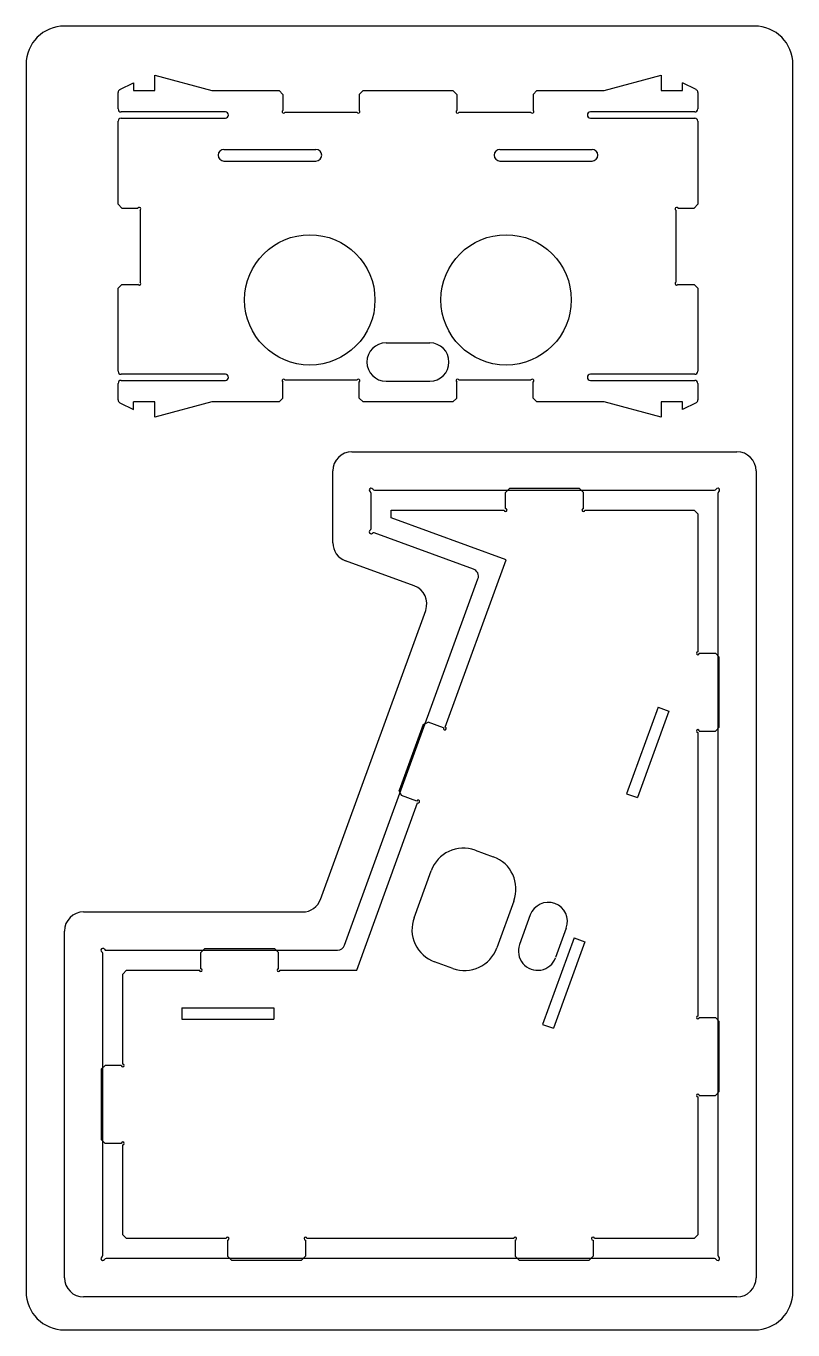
# Model space of a CAD drawing. Header units: millimetres. Extents: x 0 to 201, y 0 to 341.
# Drawn here: x 101 to 201, y 0 to 170 of the extents above; entities that cross this region are included whole.
import ezdxf

# ---------------------------------------------------------------- set-up
doc = ezdxf.new("R2010")
doc.units = ezdxf.units.MM
for name, color, linetype in [('Shape2DView003', 7, 'CONTINUOUS'), ('Shape2DView005', 7, 'CONTINUOUS'), ('Shape2DView012', 7, 'CONTINUOUS'), ('Sketch', 7, 'CONTINUOUS')]:
    doc.layers.add(name, color=color, linetype=linetype)

msp = doc.modelspace()

# ---------------------------------------------------------------- linework, layer by layer
at = {"layer": 'Shape2DView003'}
for p, q in [((143.5, 114.5), (193.7, 114.5)), ((141, 102.63), (141, 112)), ((196.2, 112), (196.2, 6.8)), ((146, 104.49), (146, 109.07)), ((146.43, 109.5), (190.77, 109.5)), ((191.2, 109.07), (191.2, 9.73)), ((159.33, 99.21), (146.41, 103.91)), ((151.61, 97.02), (142.64, 100.28)), ((142.54, 50.16), (159.93, 97.93)), ((139.4, 56.14), (153.11, 93.81)), ((108.5, 54.5), (137.05, 54.5)), ((106, 6.8), (106, 52)), ((111.43, 49.5), (141.6, 49.5)), ((111, 9.73), (111, 49.07)), ((190.77, 9.3), (111.43, 9.3)), ((193.7, 4.3), (108.5, 4.3))]:
    msp.add_line(p, q, dxfattribs=at)
for centre, radius, start, end in [((143.5, 112), 2.5, 90, 180), ((193.7, 112), 2.5, 0, 90), ((146, 109.5), 0.25, 30, -120), ((145.75, 109.07), 0.25, 0, 60), ((146.43, 109.75), 0.25, -150, -90), ((190.77, 109.75), 0.25, -90, -30), ((191.2, 109.5), 0.25, -60, 150), ((191.45, 109.07), 0.25, 120, 180), ((146, 104.06), 0.25, 120, -50), ((145.75, 104.49), 0.25, -60, 0), ((146.32, 103.68), 0.25, 70, 130), ((143.5, 102.63), 2.5, 180, -110), ((158.99, 98.27), 1, -20, 70), ((150.76, 94.67), 2.5, -20, 70), ((137.05, 57), 2.5, -90, -20), ((108.5, 52), 2.5, 90, 180), ((111, 49.5), 0.25, 30, -120), ((111.43, 49.75), 0.25, -150, -90), ((141.6, 50.5), 1, -90, -20), ((110.75, 49.07), 0.25, 0, 60), ((111, 9.3), 0.25, 120, -30), ((110.75, 9.73), 0.25, -60, 0), ((111.43, 9.05), 0.25, 90, 150), ((190.77, 9.05), 0.25, 30, 90), ((191.2, 9.3), 0.25, -150, 60), ((191.45, 9.73), 0.25, 180, -120), ((108.5, 6.8), 2.5, -180, -90), ((193.7, 6.8), 2.5, -90, 0)]:
    msp.add_arc(centre, radius, start, end, dxfattribs=at)
at = {"layer": 'Shape2DView005'}
for p, q in [((163.53, 109.2), (164.03, 109.7)), ((163.53, 107.09), (163.53, 109.2)), ((173.18, 109.7), (164.03, 109.7)), ((173.18, 109.7), (173.68, 109.2)), ((173.68, 107.09), (173.68, 109.2)), ((148.6, 105.88), (148.6, 106.9)), ((148.6, 106.9), (163.34, 106.9)), ((163.6, 100.42), (148.6, 105.88)), ((173.86, 106.9), (188.1, 106.9)), ((188.1, 106.9), (188.6, 106.4)), ((188.6, 106.4), (188.6, 88.41)), ((155.66, 78.61), (163.6, 100.42)), ((188.79, 88.22), (190.9, 88.22)), ((190.9, 88.22), (191.4, 87.72)), ((191.4, 78.58), (191.4, 87.72)), ((183.41, 81.19), (179.3, 69.91)), ((184.82, 80.67), (180.72, 69.4)), ((183.41, 81.19), (184.82, 80.67)), ((152.79, 78.92), (149.66, 70.32)), ((152.79, 78.92), (153.43, 79.22)), ((155.42, 78.49), (153.43, 79.22)), ((191.4, 78.58), (190.9, 78.08)), ((188.6, 77.89), (188.6, 40.91)), ((188.79, 78.08), (190.9, 78.08)), ((149.96, 69.68), (149.66, 70.32)), ((179.3, 69.91), (180.72, 69.4)), ((144.12, 46.9), (152.06, 68.72)), ((151.95, 68.96), (149.96, 69.68)), ((159.58, 62.55), (161.93, 61.69)), ((151.59, 53.75), (153.81, 59.86)), ((164.62, 55.92), (162.4, 49.82)), ((166.75, 54.1), (165.35, 50.25)), ((172.46, 51.12), (168.36, 39.84)), ((171.45, 52.39), (170.05, 48.54)), ((172.46, 51.12), (173.88, 50.6)), ((123.78, 49.2), (124.28, 49.7)), ((133.43, 49.7), (124.28, 49.7)), ((133.43, 49.7), (133.93, 49.2)), ((173.88, 50.6), (169.78, 39.33)), ((123.78, 47.09), (123.78, 49.2)), ((133.93, 47.09), (133.93, 49.2)), ((156.63, 47.13), (154.28, 47.98)), ((113.6, 46.4), (114.1, 46.9)), ((113.6, 34.66), (113.6, 46.4)), ((114.1, 46.9), (123.6, 46.9)), ((134.12, 46.9), (144.12, 46.9)), ((121.3, 42.01), (121.3, 40.5)), ((121.3, 42.01), (133.3, 42.01)), ((133.3, 42.01), (133.3, 40.5)), ((121.3, 40.5), (133.3, 40.5)), ((168.36, 39.84), (169.78, 39.33)), ((188.79, 40.73), (190.9, 40.73)), ((190.9, 40.73), (191.4, 40.23)), ((191.4, 31.07), (191.4, 40.23)), ((110.8, 33.98), (111.3, 34.48)), ((113.41, 34.48), (111.3, 34.48)), ((110.8, 33.98), (110.8, 24.82)), ((191.4, 31.07), (190.9, 30.57)), ((188.6, 30.39), (188.6, 12.4)), ((188.79, 30.57), (190.9, 30.57)), ((111.3, 24.32), (110.8, 24.82)), ((113.41, 24.32), (111.3, 24.32)), ((113.6, 12.4), (113.6, 24.14)), ((114.1, 11.9), (113.6, 12.4)), ((127.09, 11.9), (114.1, 11.9)), ((164.59, 11.9), (137.61, 11.9)), ((188.1, 11.9), (175.11, 11.9)), ((188.6, 12.4), (188.1, 11.9)), ((127.28, 11.71), (127.28, 9.6)), ((137.43, 11.71), (137.43, 9.6)), ((164.78, 11.71), (164.78, 9.6)), ((174.93, 11.71), (174.93, 9.6)), ((127.78, 9.1), (127.28, 9.6)), ((127.78, 9.1), (136.93, 9.1)), ((137.43, 9.6), (136.93, 9.1)), ((165.28, 9.1), (164.78, 9.6)), ((165.28, 9.1), (174.43, 9.1)), ((174.93, 9.6), (174.43, 9.1))]:
    msp.add_line(p, q, dxfattribs=at)
for centre, radius, start, end in [((163.53, 106.9), 0.187, 180, 0), ((163.53, 106.9), 0.187, 0, 90), ((173.68, 106.9), 0.187, 90, 180), ((173.68, 106.9), 0.187, 180, 0), ((188.6, 88.22), 0.187, 90, -90), ((188.6, 88.22), 0.187, -90, 0), ((155.6, 78.43), 0.187, 160, -110), ((155.6, 78.43), 0.187, -110, 70), ((188.6, 78.08), 0.187, 90, -90), ((188.6, 78.08), 0.187, 0, 90), ((152.12, 68.89), 0.187, 70, 160), ((152.12, 68.89), 0.187, -110, 70), ((158.04, 58.32), 4.5, 70, 160), ((160.39, 57.46), 4.5, -20, 70), ((169.1, 53.25), 2.5, -20, 160), ((155.82, 52.21), 4.5, 160, -110), ((158.17, 51.36), 4.5, -110, -20), ((167.7, 49.39), 2.5, 160, -20), ((123.78, 46.9), 0.187, 180, 0), ((123.78, 46.9), 0.187, 0, 90), ((133.93, 46.9), 0.187, 90, 180), ((133.93, 46.9), 0.187, 180, 0), ((188.6, 40.73), 0.187, 90, -90), ((188.6, 40.73), 0.187, -90, 0), ((113.6, 34.48), 0.187, 180, -90), ((113.6, 34.48), 0.187, -90, 90), ((188.6, 30.57), 0.187, 90, -90), ((188.6, 30.57), 0.187, 0, 90), ((113.6, 24.32), 0.187, 90, 180), ((113.6, 24.32), 0.187, -90, 90), ((127.28, 11.9), 0.187, 0, 180), ((127.28, 11.9), 0.187, -90, 0), ((137.43, 11.9), 0.187, 0, 180), ((137.43, 11.9), 0.187, 180, -90), ((164.78, 11.9), 0.187, 0, -180), ((164.78, 11.9), 0.187, -90, 0), ((174.93, 11.9), 0.187, 0, -180), ((174.93, 11.9), 0.187, -180, -90)]:
    msp.add_arc(centre, radius, start, end, dxfattribs=at)
at = {"layer": 'Shape2DView012'}
for p, q in [((117.8, 161.6), (117.8, 163.6)), ((117.8, 163.6), (125.21, 161.61)), ((176.39, 161.61), (183.8, 163.6)), ((183.8, 163.6), (183.8, 161.6)), ((113.22, 161.71), (115, 162.6)), ((115, 162.6), (115, 161.6)), ((115, 161.6), (117.8, 161.6)), ((125.32, 161.6), (133.99, 161.6)), ((134.49, 161.1), (133.99, 161.6)), ((144.94, 161.6), (144.44, 161.1)), ((144.94, 161.6), (156.66, 161.6)), ((157.16, 161.1), (156.66, 161.6)), ((167.62, 161.6), (167.12, 161.1)), ((167.62, 161.6), (176.28, 161.6)), ((183.8, 161.6), (186.6, 161.6)), ((188.38, 161.71), (186.6, 162.6)), ((186.6, 161.6), (186.6, 162.6)), ((113, 159.2), (113, 161.35)), ((134.49, 161.1), (134.49, 159.01)), ((144.44, 161.1), (144.44, 159.01)), ((157.16, 161.1), (157.16, 159.01)), ((167.12, 161.1), (167.12, 159.01)), ((188.6, 161.35), (188.6, 159.2)), ((127, 158.8), (113.4, 158.8)), ((144.16, 158.74), (134.76, 158.74)), ((166.84, 158.74), (157.44, 158.74)), ((188.2, 158.8), (174.6, 158.8)), ((113, 146.78), (113, 157.6)), ((113.4, 158), (127, 158)), ((174.6, 158), (188.2, 158)), ((188.6, 157.6), (188.6, 146.78)), ((126.8, 153.91), (138.8, 153.91)), ((162.8, 153.91), (174.8, 153.91)), ((126.8, 152.4), (138.8, 152.4)), ((162.8, 152.4), (174.8, 152.4)), ((113, 146.78), (113.5, 146.28)), ((113.5, 146.28), (115.59, 146.28)), ((186.01, 146.28), (188.1, 146.28)), ((188.1, 146.28), (188.6, 146.78)), ((115.86, 146), (115.86, 136.6)), ((185.74, 146), (185.74, 136.6)), ((113.5, 136.32), (113, 135.82)), ((113.5, 136.32), (115.59, 136.32)), ((186.01, 136.32), (188.1, 136.32)), ((188.6, 135.82), (188.1, 136.32)), ((113, 125), (113, 135.82)), ((188.6, 135.82), (188.6, 125)), ((147.95, 128.7), (153.65, 128.7)), ((127, 124.6), (113.4, 124.6)), ((188.2, 124.6), (174.6, 124.6)), ((113, 121.25), (113, 123.4)), ((113.4, 123.8), (127, 123.8)), ((134.49, 121.5), (134.49, 123.59)), ((134.76, 123.86), (144.16, 123.86)), ((144.44, 121.5), (144.44, 123.59)), ((147.95, 123.7), (153.65, 123.7)), ((157.16, 121.5), (157.16, 123.59)), ((157.44, 123.86), (166.84, 123.86)), ((167.12, 121.5), (167.12, 123.59)), ((174.6, 123.8), (188.2, 123.8)), ((188.6, 123.4), (188.6, 121.25)), ((113.22, 120.89), (115, 120)), ((117.8, 121), (115, 121)), ((115, 120), (115, 121)), ((117.8, 119), (117.8, 121)), ((125.21, 120.99), (117.8, 119)), ((133.99, 121), (125.32, 121)), ((133.99, 121), (134.49, 121.5)), ((144.44, 121.5), (144.94, 121)), ((156.66, 121), (144.94, 121)), ((156.66, 121), (157.16, 121.5)), ((167.12, 121.5), (167.62, 121)), ((176.28, 121), (167.62, 121)), ((183.8, 119), (176.39, 120.99)), ((183.8, 121), (183.8, 119)), ((186.6, 121), (183.8, 121)), ((186.6, 120), (186.6, 121)), ((188.38, 120.89), (186.6, 120))]:
    msp.add_line(p, q, dxfattribs=at)
for centre in [(138, 134.3), (163.6, 134.3)]:
    msp.add_circle(centre, 8.5, dxfattribs=at)
for centre, radius, start, end in [((113.4, 161.35), 0.4, 116.5651, 180), ((125.32, 162), 0.4, -105, -90), ((176.28, 162), 0.4, -90, -75), ((188.2, 161.35), 0.4, 0, 63.4349), ((113.4, 159.2), 0.4, 180, -90), ((127, 158.4), 0.4, -90, 90), ((134.59, 158.84), 0.2, 120, -90), ((134.59, 158.84), 0.2, -90, -30), ((144.33, 158.84), 0.2, -150, -90), ((144.33, 158.84), 0.2, -90, 60), ((157.27, 158.84), 0.2, 120, -90), ((157.27, 158.84), 0.2, -90, -30), ((167.01, 158.84), 0.2, -150, -90), ((167.01, 158.84), 0.2, -90, 60), ((174.6, 158.4), 0.4, 90, -90), ((188.2, 159.2), 0.4, -90, 0), ((113.4, 157.6), 0.4, 90, 180), ((188.2, 157.6), 0.4, 0, 90), ((126.8, 153.16), 0.755, 90, -90), ((138.8, 153.16), 0.755, -90, 90), ((162.8, 153.16), 0.755, 90, -90), ((174.8, 153.16), 0.755, -90, 90), ((115.76, 146.17), 0.2, 0, 150), ((185.84, 146.17), 0.2, 30, -120), ((115.76, 146.17), 0.2, -60, 0), ((115.76, 136.43), 0.2, -150, 0), ((115.76, 136.43), 0.2, 0, 60), ((185.84, 136.43), 0.2, 120, -30), ((147.95, 126.2), 2.5, 90, -90), ((153.65, 126.2), 2.5, -90, 90), ((113.4, 125), 0.4, 180, -90), ((127, 124.2), 0.4, -90, 90), ((174.6, 124.2), 0.4, 90, -90), ((188.2, 125), 0.4, -90, 0), ((113.4, 123.4), 0.4, 90, 180), ((134.59, 123.76), 0.2, 90, -120), ((134.59, 123.76), 0.2, 30, 90), ((144.33, 123.76), 0.2, 90, 150), ((144.33, 123.76), 0.2, -60, 90), ((157.27, 123.76), 0.2, 90, -120), ((157.27, 123.76), 0.2, 30, 90), ((167.01, 123.76), 0.2, 90, 150), ((167.01, 123.76), 0.2, -60, 90), ((188.2, 123.4), 0.4, 0, 90), ((113.4, 121.25), 0.4, 180, -116.5651), ((125.32, 120.6), 0.4, 90, 105), ((176.28, 120.6), 0.4, 75, 90), ((188.2, 121.25), 0.4, -63.4349, 0)]:
    msp.add_arc(centre, radius, start, end, dxfattribs=at)
at = {"layer": 'Sketch'}
for p, q in [((196, 170), (106, 170)), ((101, 165), (101, 5)), ((201, 5), (201, 165)), ((106, 0), (196, 0))]:
    msp.add_line(p, q, dxfattribs=at)
for centre, start, end in [((106, 165), 90, 180), ((196, 165), 0, 90), ((106, 5), 180, -90), ((196, 5), -90, 0)]:
    msp.add_arc(centre, 5, start, end, dxfattribs=at)

doc.saveas('drawing.dxf')
